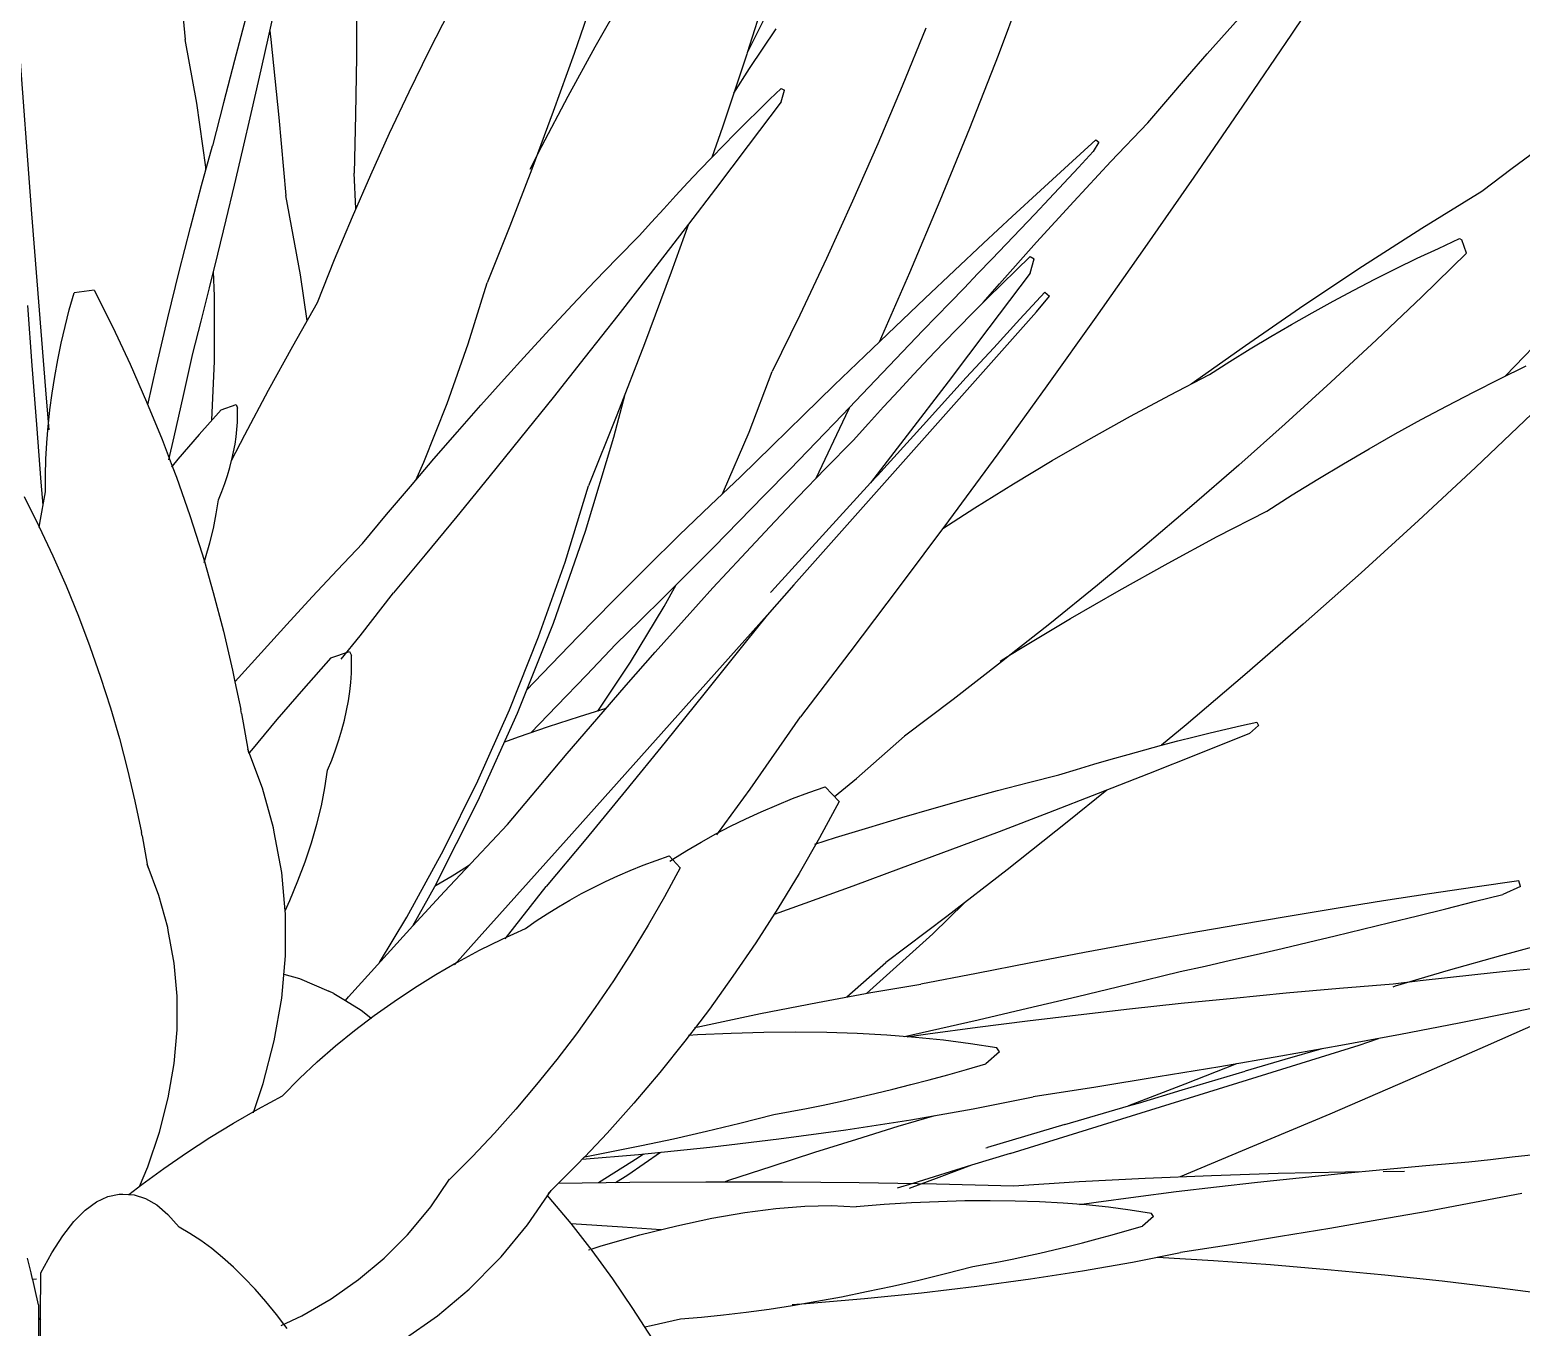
# Model space of a CAD drawing. Header units: metres. Extents: x 244.4 to 340.3, y -4.1 to 64.3.
# Drawn here: x 300.8309 to 301.2177, y 40.8763 to 41.213 of the extents above; entities that cross this region are included whole.
import ezdxf

# ---------------------------------------------------------------- set-up
doc = ezdxf.new("R2010")
doc.units = ezdxf.units.M
doc.layers.add('Edges', color=7, linetype='Continuous')

msp = doc.modelspace()

# ---------------------------------------------------------------- linework, layer by layer
at = {"layer": 'Edges'}
for p, q in [((301.17073, 41.23073), (301.15812, 41.21188)), ((300.86968, 41.22676), (300.87115, 41.21052)), ((301.02297, 41.22584), (301.01696, 41.2071)), ((301.02518, 41.22357), (301.01696, 41.2071)), ((301.08919, 41.22536), (301.08205, 41.20636)), ((300.89258, 41.21036), (300.89475, 41.2201)), ((300.91562, 41.22109), (300.91558, 41.20609)), ((300.97728, 41.22196), (300.97204, 41.20685)), ((300.97757, 41.2086), (300.98475, 41.22124)), ((300.88679, 41.21588), (300.88397, 41.20506)), ((300.93445, 41.20754), (300.93979, 41.21803)), ((301.14144, 41.21261), (301.14656, 41.21828)), ((300.89312, 41.21278), (300.89339, 41.21052)), ((301.0176, 41.203), (301.0245, 41.21329)), ((301.06332, 41.2135), (301.05718, 41.19844)), ((301.13632, 41.20683), (301.14144, 41.21261)), ((300.83143, 41.16529), (300.82804, 41.21061)), ((300.8742, 41.19404), (300.87115, 41.21052)), ((300.89042, 41.20075), (300.89258, 41.21036)), ((300.89339, 41.21052), (300.89549, 41.19029)), ((300.97055, 41.19581), (300.97757, 41.2086)), ((301.15812, 41.21188), (301.14549, 41.19323)), ((300.88397, 41.20506), (300.88114, 41.19408)), ((300.91558, 41.20609), (300.91539, 41.19101)), ((300.92926, 41.19694), (300.93445, 41.20754)), ((300.97204, 41.20685), (300.96665, 41.19183)), ((301.01685, 41.20675), (301.01052, 41.18777)), ((301.01696, 41.2071), (301.01685, 41.20675)), ((301.08205, 41.20636), (301.07464, 41.18745)), ((301.13119, 41.20096), (301.13632, 41.20683)), ((300.88826, 41.19128), (300.89042, 41.20075)), ((301.01346, 41.1966), (301.0176, 41.203)), ((301.12605, 41.19498), (301.13119, 41.20096)), ((300.92421, 41.18622), (300.92926, 41.19694)), ((301.02285, 41.19501), (301.0258, 41.19783)), ((301.02575, 41.19436), (301.02665, 41.19736)), ((301.0258, 41.19783), (301.02665, 41.19736)), ((301.05718, 41.19844), (301.05084, 41.18344)), ((300.8765, 41.17742), (300.8742, 41.19404)), ((300.88114, 41.19408), (300.8783, 41.18294)), ((300.96371, 41.18287), (300.97055, 41.19581)), ((301.02575, 41.19436), (301.01723, 41.18301)), ((301.01988, 41.19212), (301.02285, 41.19501)), ((301.12091, 41.18891), (301.12605, 41.19498)), ((301.14549, 41.19323), (301.13282, 41.17477)), ((300.8861, 41.18195), (300.88826, 41.19128)), ((300.89549, 41.19029), (300.89732, 41.17002)), ((300.91539, 41.19101), (300.91505, 41.17587)), ((300.96665, 41.19183), (300.96109, 41.17691)), ((301.01388, 41.18614), (301.01689, 41.18917)), ((301.01689, 41.18917), (301.01988, 41.19212)), ((301.11131, 41.17882), (301.12091, 41.18891)), ((300.91931, 41.1754), (300.92421, 41.18622)), ((301.01052, 41.18777), (301.00779, 41.17991)), ((301.01084, 41.18305), (301.01388, 41.18614)), ((301.07464, 41.18745), (301.06698, 41.16864)), ((300.87543, 41.17265), (300.8783, 41.18294)), ((300.88394, 41.17276), (300.8861, 41.18195)), ((300.96067, 41.17689), (300.96371, 41.18287)), ((301.00779, 41.17991), (301.01084, 41.18305)), ((301.01723, 41.18301), (301.00873, 41.17178)), ((301.05084, 41.18344), (301.04429, 41.16854)), ((301.10743, 41.18446), (301.10029, 41.17798)), ((301.10289, 41.17731), (301.10672, 41.18143)), ((301.1082, 41.18384), (301.10672, 41.18143)), ((301.10743, 41.18446), (301.1082, 41.18384)), ((301.21536, 41.1771), (301.22325, 41.18289)), ((300.87656, 41.1767), (300.8765, 41.17742)), ((301.0047, 41.17667), (301.00779, 41.17991)), ((301.10029, 41.17798), (301.09304, 41.17134)), ((301.09909, 41.17324), (301.10289, 41.17731)), ((301.10169, 41.16849), (301.11131, 41.17882)), ((301.20752, 41.1712), (301.21536, 41.1771)), ((300.91455, 41.16446), (300.91931, 41.1754)), ((300.91549, 41.16662), (300.91505, 41.17587)), ((300.96109, 41.17691), (300.95538, 41.16209)), ((300.99847, 41.17003), (301.00159, 41.17338)), ((301.00159, 41.17338), (301.0047, 41.17667)), ((301.09531, 41.16921), (301.09909, 41.17324)), ((301.13282, 41.17477), (301.12014, 41.15652)), ((300.87253, 41.16176), (300.87543, 41.17265)), ((300.88178, 41.16372), (300.88394, 41.17276)), ((300.90113, 41.14945), (300.89732, 41.17002)), ((300.99532, 41.16661), (300.99847, 41.17003)), ((301.00873, 41.17178), (301.00172, 41.1626)), ((301.09304, 41.17134), (301.0857, 41.16456)), ((301.192, 41.1616), (301.20752, 41.1712)), ((300.99216, 41.16313), (300.99532, 41.16661)), ((301.04429, 41.16854), (301.03753, 41.15371)), ((301.06698, 41.16864), (301.05905, 41.14993)), ((301.09156, 41.16523), (301.09531, 41.16921)), ((301.09205, 41.15791), (301.10169, 41.16849)), ((300.83522, 41.11741), (300.83143, 41.16529)), ((300.86961, 41.15029), (300.87253, 41.16176)), ((300.87962, 41.15481), (300.88178, 41.16372)), ((300.90994, 41.15343), (300.91455, 41.16446)), ((300.95538, 41.16209), (300.9495, 41.14738)), ((300.98898, 41.15958), (300.99216, 41.16313)), ((301.00172, 41.1626), (300.99725, 41.15016)), ((301.00172, 41.1626), (301.00025, 41.16069)), ((301.0857, 41.16456), (301.07825, 41.15763)), ((301.08783, 41.16129), (301.09156, 41.16523)), ((300.98326, 41.15377), (300.98898, 41.15958)), ((301.00025, 41.16069), (300.9918, 41.14972)), ((301.0824, 41.14709), (301.09205, 41.15791)), ((301.08413, 41.15739), (301.08783, 41.16129)), ((301.1766, 41.15172), (301.192, 41.1616)), ((301.19626, 41.15632), (301.20178, 41.15884)), ((301.20178, 41.15884), (301.20232, 41.15856)), ((301.20357, 41.15508), (301.20232, 41.15856)), ((300.87747, 41.14606), (300.87962, 41.15481)), ((301.07825, 41.15763), (301.07071, 41.15056)), ((301.08046, 41.15355), (301.08413, 41.15739)), ((301.08671, 41.15065), (301.09039, 41.15417)), ((301.09039, 41.15417), (301.09145, 41.15359)), ((301.12014, 41.15652), (301.10743, 41.13848)), ((301.19076, 41.15373), (301.19626, 41.15632)), ((301.20357, 41.15508), (301.19195, 41.14377)), ((300.86668, 41.13826), (300.86961, 41.15029)), ((300.8788, 41.14389), (300.8785, 41.15028)), ((300.90548, 41.14229), (300.90994, 41.15343)), ((300.97748, 41.14779), (300.98326, 41.15377)), ((300.99725, 41.15016), (300.99031, 41.13153)), ((301.03753, 41.15371), (301.03058, 41.13897)), ((301.07071, 41.15056), (301.06307, 41.14333)), ((301.07682, 41.14975), (301.08046, 41.15355)), ((301.08301, 41.14705), (301.08671, 41.15065)), ((301.09033, 41.14984), (301.09145, 41.15359)), ((301.16133, 41.14156), (301.1766, 41.15172)), ((301.17981, 41.1483), (301.18527, 41.15105)), ((301.18527, 41.15105), (301.19076, 41.15373)), ((300.90278, 41.1375), (300.90113, 41.14945)), ((300.94459, 41.13154), (300.9495, 41.14738)), ((300.97166, 41.14167), (300.97748, 41.14779)), ((300.9918, 41.14972), (300.98337, 41.13888)), ((301.05905, 41.14993), (301.05117, 41.13197)), ((301.07321, 41.146), (301.07682, 41.14975)), ((301.07817, 41.14226), (301.0824, 41.14709)), ((301.07927, 41.14336), (301.08301, 41.14705)), ((301.09033, 41.14984), (301.07969, 41.13567)), ((301.17436, 41.14547), (301.17981, 41.1483)), ((300.84112, 41.14039), (300.84234, 41.14474)), ((300.84757, 41.14545), (300.84234, 41.14474)), ((300.84757, 41.14545), (300.85237, 41.13588)), ((300.87532, 41.13746), (300.87747, 41.14606)), ((300.8788, 41.12704), (300.8788, 41.14389)), ((300.89908, 41.13095), (300.90548, 41.14229)), ((301.06307, 41.14333), (301.05533, 41.13597)), ((301.06607, 41.13864), (301.06962, 41.1423)), ((301.06962, 41.1423), (301.07321, 41.146)), ((301.07551, 41.13958), (301.07817, 41.14226)), ((301.07817, 41.14226), (301.07927, 41.14336)), ((301.09419, 41.14493), (301.0877, 41.1379)), ((301.09197, 41.13984), (301.09536, 41.14393)), ((301.09419, 41.14493), (301.09536, 41.14393)), ((301.16353, 41.13959), (301.16893, 41.14257)), ((301.16893, 41.14257), (301.17436, 41.14547)), ((301.19195, 41.14377), (301.18023, 41.1326)), ((300.83151, 41.12588), (300.83036, 41.1415)), ((300.84001, 41.13604), (300.84112, 41.14039)), ((300.96578, 41.13538), (300.97166, 41.14167)), ((300.98337, 41.13888), (300.97497, 41.12818)), ((301.03058, 41.13897), (301.02342, 41.12433)), ((301.02908, 41.06897), (301.09197, 41.13984)), ((301.06255, 41.13504), (301.06607, 41.13864)), ((301.07171, 41.13572), (301.07551, 41.13958)), ((301.10743, 41.13848), (301.0947, 41.12065)), ((301.14619, 41.13114), (301.16133, 41.14156)), ((301.15814, 41.13653), (301.16353, 41.13959)), ((300.83901, 41.1317), (300.84001, 41.13604)), ((300.85237, 41.13588), (300.85691, 41.12624)), ((300.86374, 41.1257), (300.86668, 41.13826)), ((300.87317, 41.12901), (300.87532, 41.13746)), ((300.95986, 41.12895), (300.96578, 41.13538)), ((301.05533, 41.13597), (301.0475, 41.12846)), ((301.05552, 41.12761), (301.06255, 41.13504)), ((301.06789, 41.13178), (301.07171, 41.13572)), ((301.07969, 41.13567), (301.06908, 41.12165)), ((301.0877, 41.1379), (301.08091, 41.13051)), ((301.15278, 41.1334), (301.15814, 41.13653)), ((301.22571, 41.13571), (301.21371, 41.12321)), ((300.83812, 41.12737), (300.83901, 41.1317)), ((300.89281, 41.1195), (300.89908, 41.13095)), ((300.93911, 41.11602), (300.94459, 41.13154)), ((300.99031, 41.13153), (300.98317, 41.11303)), ((301.06404, 41.12776), (301.06789, 41.13178)), ((301.13216, 41.12114), (301.14619, 41.13114)), ((301.14745, 41.1302), (301.15278, 41.1334)), ((301.18023, 41.1326), (301.1684, 41.12159)), ((300.83734, 41.12305), (300.83812, 41.12737)), ((300.87076, 41.11816), (300.87317, 41.12901)), ((300.8781, 41.11173), (300.8788, 41.12704)), ((300.95389, 41.12236), (300.95986, 41.12895)), ((300.97497, 41.12818), (300.9666, 41.11762)), ((301.0475, 41.12846), (301.03957, 41.12081)), ((301.04856, 41.12029), (301.05552, 41.12761)), ((301.06017, 41.12365), (301.06404, 41.12776)), ((301.08091, 41.13051), (301.07381, 41.12276)), ((301.13685, 41.12357), (301.14214, 41.12692)), ((301.14214, 41.12692), (301.14745, 41.1302)), ((300.83267, 41.11059), (300.83151, 41.12588)), ((300.83667, 41.11874), (300.83734, 41.12305)), ((300.85691, 41.12624), (300.86117, 41.11652)), ((300.86149, 41.11574), (300.86374, 41.1257)), ((301.0175, 41.10865), (301.02342, 41.12433)), ((301.05627, 41.11946), (301.06017, 41.12365)), ((301.12658, 41.11825), (301.13685, 41.12357)), ((301.21218, 41.12246), (301.21902, 41.1258)), ((300.88667, 41.10793), (300.89281, 41.1195)), ((300.94788, 41.11562), (300.95389, 41.12236)), ((301.03957, 41.12081), (301.03156, 41.11302)), ((301.04167, 41.11308), (301.04856, 41.12029)), ((301.05234, 41.11519), (301.05627, 41.11946)), ((301.06908, 41.12165), (301.0585, 41.1078)), ((301.0626, 41.11046), (301.07381, 41.12276)), ((301.0947, 41.12065), (301.08195, 41.10303)), ((301.1684, 41.12159), (301.15648, 41.11074)), ((301.20535, 41.11902), (301.21218, 41.12246)), ((300.83586, 41.10921), (300.83522, 41.11741)), ((300.8361, 41.11444), (300.83667, 41.11874)), ((300.86117, 41.11652), (300.86517, 41.10675)), ((300.86834, 41.10744), (300.87076, 41.11816)), ((300.88048, 41.11441), (300.88438, 41.11577)), ((300.88438, 41.11577), (300.88475, 41.11487)), ((300.93307, 41.10084), (300.93911, 41.11602)), ((300.94182, 41.10873), (300.94788, 41.11562)), ((300.9666, 41.11762), (300.95825, 41.10719)), ((300.98241, 41.10732), (300.98527, 41.11848)), ((301.0484, 41.11085), (301.05234, 41.11519)), ((301.11636, 41.11275), (301.12658, 41.11825)), ((301.19178, 41.11187), (301.19855, 41.11549)), ((301.19855, 41.11549), (301.20535, 41.11902)), ((300.83573, 41.1109), (300.8361, 41.11444)), ((300.88048, 41.11441), (300.87478, 41.10797)), ((300.88479, 41.11306), (300.88475, 41.11487)), ((300.88475, 41.11121), (300.88479, 41.11306)), ((300.98317, 41.11303), (300.97584, 41.09466)), ((301.03156, 41.11302), (301.02345, 41.10509)), ((301.04244, 41.11281), (301.03478, 41.09658)), ((301.03485, 41.10599), (301.04167, 41.11308)), ((301.04339, 41.11488), (301.04244, 41.11281)), ((301.1062, 41.10708), (301.11636, 41.11275)), ((301.18503, 41.10815), (301.19178, 41.11187)), ((301.22051, 41.11336), (301.20588, 41.09943)), ((300.83383, 41.09567), (300.83267, 41.11059)), ((300.83531, 41.10588), (300.83565, 41.11015)), ((300.83565, 41.11015), (300.83573, 41.1109)), ((300.87478, 41.10797), (300.86927, 41.10158)), ((300.88323, 41.10126), (300.88667, 41.10793)), ((300.88441, 41.10741), (300.88462, 41.10933)), ((300.88462, 41.10933), (300.88475, 41.11121)), ((300.93572, 41.1017), (300.94182, 41.10873)), ((301.01085, 41.09324), (301.0175, 41.10865)), ((301.04442, 41.10642), (301.0484, 41.11085)), ((301.0585, 41.1078), (301.04896, 41.09543)), ((301.0626, 41.11046), (301.05074, 41.09737)), ((301.15648, 41.11074), (301.14446, 41.10004)), ((301.17831, 41.10433), (301.18503, 41.10815)), ((300.83507, 41.10161), (300.83531, 41.10588)), ((300.86517, 41.10675), (300.8678, 41.09982)), ((300.86698, 41.10145), (300.86834, 41.10744)), ((300.88375, 41.1035), (300.88412, 41.10547)), ((300.88412, 41.10547), (300.88441, 41.10741)), ((300.95825, 41.10719), (300.94994, 41.0969)), ((300.97505, 41.08296), (300.98241, 41.10732)), ((301.02345, 41.10509), (301.01525, 41.09702)), ((301.02809, 41.09901), (301.03485, 41.10599)), ((301.03728, 41.09916), (301.04442, 41.10642)), ((301.09608, 41.10122), (301.1062, 41.10708)), ((301.17162, 41.10042), (301.17831, 41.10433)), ((300.83495, 41.09737), (300.83507, 41.10161)), ((300.8678, 41.09982), (300.86766, 41.09965)), ((300.86927, 41.10158), (300.8678, 41.09982)), ((300.8678, 41.09982), (300.8689, 41.09691)), ((300.88275, 41.09946), (300.88323, 41.10126)), ((300.88323, 41.10126), (300.88329, 41.10149)), ((300.88329, 41.10149), (300.88375, 41.1035)), ((300.92959, 41.09453), (300.93572, 41.1017)), ((300.931, 41.09618), (300.93307, 41.10084)), ((301.08195, 41.10303), (301.06919, 41.08563)), ((301.08602, 41.09519), (301.09608, 41.10122)), ((301.14446, 41.10004), (301.13234, 41.08951)), ((301.16495, 41.09642), (301.17162, 41.10042)), ((300.83493, 41.09313), (300.83495, 41.09737)), ((300.8689, 41.09691), (300.87236, 41.08701)), ((300.88143, 41.09531), (300.88213, 41.0974)), ((300.88213, 41.0974), (300.88275, 41.09946)), ((300.94994, 41.0969), (300.94167, 41.08676)), ((301.00747, 41.08971), (301.01525, 41.09702)), ((301.02141, 41.09215), (301.02809, 41.09901)), ((301.03007, 41.09171), (301.03728, 41.09916)), ((301.04896, 41.09543), (301.05074, 41.09737)), ((301.15832, 41.09233), (301.16495, 41.09642)), ((301.20588, 41.09943), (301.19112, 41.08568)), ((300.83344, 41.08499), (300.83493, 41.09313)), ((300.8343, 41.0897), (300.83383, 41.09567)), ((300.87978, 41.09104), (300.88065, 41.09318)), ((300.88065, 41.09318), (300.88143, 41.09531)), ((300.92341, 41.08721), (300.92959, 41.09453)), ((300.96971, 41.07489), (300.97584, 41.09466)), ((301.01053, 41.09259), (301.01085, 41.09324)), ((301.0148, 41.08541), (301.02141, 41.09215)), ((301.03735, 41.08275), (301.04896, 41.09543)), ((301.07603, 41.08898), (301.08602, 41.09519)), ((301.15172, 41.08815), (301.15832, 41.09233)), ((300.82937, 41.09189), (300.83321, 41.08422)), ((300.87925, 41.08738), (300.87978, 41.09104)), ((300.99934, 41.0819), (301.00747, 41.08971)), ((301.0228, 41.08406), (301.03007, 41.09171)), ((301.06772, 41.08365), (301.07603, 41.08898)), ((301.13234, 41.08951), (301.12012, 41.07913)), ((301.13891, 41.08151), (301.15172, 41.08815)), ((300.83327, 41.0839), (300.83344, 41.08499)), ((300.87236, 41.08701), (300.87555, 41.07705)), ((300.87852, 41.08365), (300.87925, 41.08738)), ((300.9172, 41.07976), (300.92341, 41.08721)), ((300.94167, 41.08676), (300.93343, 41.07675)), ((301.00827, 41.07879), (301.0148, 41.08541)), ((301.06919, 41.08563), (301.05641, 41.06844)), ((301.19112, 41.08568), (301.17623, 41.07213)), ((300.83321, 41.08422), (300.8333, 41.08404)), ((300.8333, 41.08404), (300.83685, 41.07649)), ((300.87759, 41.07985), (300.87852, 41.08365)), ((300.9667, 41.05907), (300.97505, 41.08296)), ((300.99091, 41.0736), (300.99934, 41.0819)), ((301.01547, 41.07621), (301.0228, 41.08406)), ((301.03735, 41.08275), (301.02326, 41.06728)), ((301.12615, 41.07465), (301.13891, 41.08151)), ((300.83685, 41.07649), (300.84027, 41.06872)), ((300.87555, 41.07705), (300.87615, 41.07501)), ((300.87647, 41.07598), (300.87759, 41.07985)), ((300.91068, 41.07287), (300.9172, 41.07976)), ((300.93343, 41.07675), (300.92522, 41.06689)), ((301.00181, 41.07229), (301.00827, 41.07879)), ((301.12012, 41.07913), (301.10782, 41.06892)), ((300.87609, 41.07483), (300.87615, 41.07501)), ((300.87615, 41.07501), (300.87647, 41.07598)), ((300.87615, 41.07501), (300.87847, 41.06703)), ((300.90412, 41.06585), (300.91068, 41.07287)), ((300.96287, 41.05551), (300.96971, 41.07489)), ((300.98217, 41.06483), (300.99091, 41.0736)), ((301.00807, 41.06817), (301.01547, 41.07621)), ((301.11345, 41.06756), (301.12615, 41.07465)), ((300.99543, 41.06592), (301.00181, 41.07229)), ((300.99544, 41.06337), (300.9985, 41.06899)), ((301.02908, 41.06897), (301.02212, 41.06115)), ((301.10782, 41.06892), (301.09543, 41.05887)), ((301.17623, 41.07213), (301.16122, 41.05878)), ((300.84027, 41.06872), (300.84347, 41.06088)), ((300.87847, 41.06703), (300.88112, 41.05695)), ((300.89751, 41.05868), (300.90412, 41.06585)), ((300.91654, 41.05574), (300.92522, 41.06689)), ((300.98914, 41.05967), (300.99543, 41.06592)), ((301.00062, 41.05995), (301.00807, 41.06817)), ((301.02297, 41.06696), (301.02326, 41.06728)), ((301.05641, 41.06844), (301.04363, 41.05148)), ((301.10083, 41.06025), (301.11345, 41.06756)), ((300.96997, 41.0027), (301.02212, 41.06115)), ((300.97314, 41.05561), (300.98217, 41.06483)), ((300.98672, 41.04896), (300.99544, 41.06337)), ((301.02212, 41.06115), (301.01648, 41.05403)), ((300.84347, 41.06088), (300.84646, 41.053)), ((300.89086, 41.05138), (300.89751, 41.05868)), ((300.95739, 41.03569), (300.9667, 41.05907)), ((300.98293, 41.05356), (300.98914, 41.05967)), ((300.99311, 41.05154), (301.00062, 41.05995)), ((301.09543, 41.05887), (301.08544, 41.05096)), ((301.08827, 41.05272), (301.10083, 41.06025)), ((301.16122, 41.05878), (301.14609, 41.04562)), ((300.88112, 41.05695), (300.88349, 41.04682)), ((300.91168, 41.0497), (300.91654, 41.05574)), ((300.95533, 41.03656), (300.96287, 41.05551)), ((300.96386, 41.04596), (300.97314, 41.05561)), ((300.97524, 41.04553), (300.98293, 41.05356)), ((301.01648, 41.05403), (301.00607, 41.04102)), ((300.84646, 41.053), (300.84923, 41.04507)), ((300.88416, 41.04393), (300.89086, 41.05138)), ((300.90897, 41.05003), (300.90185, 41.04199)), ((300.90897, 41.05003), (300.91384, 41.05172)), ((300.91384, 41.05172), (300.9143, 41.05061)), ((300.91435, 41.04834), (300.9143, 41.05061)), ((300.98555, 41.04294), (300.99311, 41.05154)), ((301.04363, 41.05148), (301.03083, 41.03475)), ((301.08257, 41.04918), (301.08544, 41.05096)), ((301.08544, 41.05096), (301.08295, 41.04899)), ((301.08544, 41.05096), (301.08827, 41.05272)), ((300.88349, 41.04682), (300.88408, 41.04384)), ((300.91414, 41.04368), (300.9143, 41.04603)), ((300.9143, 41.04603), (300.91435, 41.04834)), ((300.95976, 41.04163), (300.96386, 41.04596)), ((300.97819, 41.03622), (300.98672, 41.04896)), ((301.08295, 41.04899), (301.07038, 41.03927)), ((301.14609, 41.04562), (301.13084, 41.03267)), ((300.84923, 41.04507), (300.85178, 41.03709)), ((300.88408, 41.04384), (300.88416, 41.04393)), ((300.88408, 41.04384), (300.88559, 41.03663)), ((300.90185, 41.04199), (300.89497, 41.03401)), ((300.91388, 41.04129), (300.91414, 41.04368)), ((300.96762, 41.03761), (300.97524, 41.04553)), ((300.97794, 41.03416), (300.98555, 41.04294)), ((300.91305, 41.03641), (300.91352, 41.03887)), ((300.91352, 41.03887), (300.91388, 41.04129)), ((301.00607, 41.04102), (300.99569, 41.02817)), ((301.07038, 41.03927), (301.05773, 41.02973)), ((300.85178, 41.03709), (300.85412, 41.02907)), ((300.88579, 41.03557), (300.88559, 41.03663)), ((300.88579, 41.03557), (300.88744, 41.02636)), ((300.89497, 41.03401), (300.88834, 41.02609)), ((300.91248, 41.0339), (300.91305, 41.03641)), ((300.94711, 41.01809), (300.95533, 41.03656)), ((300.94713, 41.01288), (300.95739, 41.03569)), ((300.9608, 41.03055), (300.96762, 41.03761)), ((300.9734, 41.03473), (300.96538, 41.03211)), ((300.97028, 41.02521), (300.97794, 41.03416)), ((300.98029, 41.03687), (300.9734, 41.03473)), ((301.01776, 41.01596), (301.03083, 41.03475)), ((300.91104, 41.02879), (300.91181, 41.03137)), ((300.91181, 41.03137), (300.91248, 41.0339)), ((300.96538, 41.03211), (300.95755, 41.02944)), ((301.13084, 41.03267), (301.12445, 41.02736)), ((301.13288, 41.02954), (301.13702, 41.03056)), ((301.14729, 41.03041), (301.13412, 41.02512)), ((301.13702, 41.03056), (301.14111, 41.03154)), ((301.14111, 41.03154), (301.14515, 41.03247)), ((301.14515, 41.03247), (301.14913, 41.03336)), ((301.14729, 41.03041), (301.14961, 41.03252)), ((301.14913, 41.03336), (301.14961, 41.03252)), ((300.85412, 41.02907), (300.85624, 41.02099)), ((300.88744, 41.02636), (300.88762, 41.02533)), ((300.89123, 41.01625), (300.88744, 41.02636)), ((300.91016, 41.02618), (300.91104, 41.02879)), ((300.95755, 41.02944), (300.95401, 41.02818)), ((300.99569, 41.02817), (300.98536, 41.0155)), ((301.04533, 41.01872), (301.05773, 41.02973)), ((301.12012, 41.02619), (301.12445, 41.02736)), ((301.12445, 41.02736), (301.12868, 41.02847)), ((301.12868, 41.02847), (301.13288, 41.02954)), ((300.88834, 41.02609), (300.88779, 41.02542)), ((300.9081, 41.02085), (300.90918, 41.02353)), ((300.90918, 41.02353), (300.91016, 41.02618)), ((300.96257, 41.01607), (300.97028, 41.02521)), ((301.10238, 41.0211), (301.10689, 41.02244)), ((301.10689, 41.02244), (301.11135, 41.02373)), ((301.11135, 41.02373), (301.11576, 41.02498)), ((301.11576, 41.02498), (301.12012, 41.02619)), ((301.13412, 41.02512), (301.12104, 41.01992)), ((300.85624, 41.02099), (300.85814, 41.01288)), ((300.90743, 41.01628), (300.9081, 41.02085)), ((301.0396, 41.01403), (301.04533, 41.01872)), ((301.08991, 41.0177), (301.09782, 41.01971)), ((301.09782, 41.01971), (301.10238, 41.0211)), ((301.12104, 41.01992), (301.10803, 41.01482)), ((300.8941, 41.00589), (300.89123, 41.01625)), ((300.90652, 41.01163), (300.90743, 41.01628)), ((300.93822, 41.00012), (300.94711, 41.01809)), ((300.95481, 41.00676), (300.96257, 41.01607)), ((300.98536, 41.0155), (300.97507, 41.00302)), ((301.00956, 41.00471), (301.01776, 41.01596)), ((301.02876, 41.01352), (301.03295, 41.0151)), ((301.03295, 41.0151), (301.03722, 41.0166)), ((301.0408, 41.01273), (301.03722, 41.0166)), ((301.07372, 41.01336), (301.08188, 41.01559)), ((301.08188, 41.01559), (301.08991, 41.0177)), ((301.10803, 41.01482), (301.09512, 41.00982)), ((301.11028, 41.0157), (301.10001, 41.00737)), ((300.85814, 41.01288), (300.85983, 41.00472)), ((300.90536, 41.00688), (300.90652, 41.01163)), ((300.93605, 40.99088), (300.94713, 41.01288)), ((301.02057, 41.01009), (301.02463, 41.01185)), ((301.02463, 41.01185), (301.02876, 41.01352)), ((301.0408, 41.01273), (301.03572, 41.0033)), ((301.05704, 41.00859), (301.06544, 41.01103)), ((301.06544, 41.01103), (301.07372, 41.01336)), ((300.90396, 41.00205), (300.90536, 41.00688)), ((301.01267, 41.00633), (301.01658, 41.00826)), ((301.01658, 41.00826), (301.02057, 41.01009)), ((301.04853, 41.00605), (301.05704, 41.00859)), ((301.09512, 41.00982), (301.0823, 41.00492)), ((301.10001, 41.00737), (301.08443, 40.99504)), ((300.85998, 41.00387), (300.85983, 41.00472)), ((300.85998, 41.00387), (300.8613, 40.99649)), ((300.8943, 41.00483), (300.8941, 41.00589)), ((300.89621, 40.99429), (300.8943, 41.00483)), ((300.94668, 40.99817), (300.95481, 41.00676)), ((300.97507, 41.00302), (300.96483, 40.99071)), ((301.00505, 41.00224), (301.00882, 41.00433)), ((301.00882, 41.00433), (301.01267, 41.00633)), ((301.00912, 41.00411), (301.00956, 41.00471)), ((301.03572, 41.0033), (301.03042, 40.99405)), ((301.03448, 41.0017), (301.03989, 41.0034)), ((301.03989, 41.0034), (301.04853, 41.00605)), ((301.0823, 41.00492), (301.06957, 41.00012)), ((300.90232, 40.99713), (300.90396, 41.00205)), ((300.92868, 40.9827), (300.93822, 41.00012)), ((300.96997, 41.0027), (300.94744, 40.97755)), ((300.99772, 40.99782), (301.00135, 41.00007)), ((301.00135, 41.00007), (301.00505, 41.00224)), ((301.06957, 41.00012), (301.05694, 40.99542)), ((300.86434, 40.98839), (300.8613, 40.99649)), ((300.8613, 40.99649), (300.86145, 40.99567)), ((300.90044, 40.99213), (300.90232, 40.99713)), ((300.93848, 40.9894), (300.94668, 40.99817)), ((300.94044, 40.99348), (300.9444, 40.99599)), ((300.9444, 40.99599), (300.94504, 40.99642)), ((300.98665, 40.99488), (300.98996, 40.99622)), ((300.98996, 40.99622), (300.99332, 40.99749)), ((300.99332, 40.99749), (300.99674, 40.99869)), ((300.99961, 40.99558), (300.99553, 40.98803)), ((300.99961, 40.99558), (300.99674, 40.99869)), ((300.99688, 40.99726), (300.99761, 40.99774)), ((300.99761, 40.99774), (300.99772, 40.99782)), ((301.05694, 40.99542), (301.0444, 40.99082)), ((300.8971, 40.9844), (300.89621, 40.99429)), ((300.89831, 40.98704), (300.90044, 40.99213)), ((300.93627, 40.99101), (300.94044, 40.99348)), ((300.97707, 40.99046), (300.98021, 40.992)), ((300.98021, 40.992), (300.9834, 40.99348)), ((300.9834, 40.99348), (300.98665, 40.99488)), ((301.03042, 40.99405), (301.02491, 40.98499)), ((301.08443, 40.99504), (301.06874, 40.98291)), ((301.21709, 40.99213), (301.20569, 40.99052)), ((301.21759, 40.99069), (301.21709, 40.99213)), ((300.86664, 40.9801), (300.86434, 40.98839)), ((300.93023, 40.98046), (300.93594, 40.99067)), ((300.93023, 40.98046), (300.93848, 40.9894)), ((300.93594, 40.99067), (300.93605, 40.99088)), ((300.93605, 40.99088), (300.93627, 40.99101)), ((300.95422, 40.97709), (300.96483, 40.99071)), ((300.97097, 40.98719), (300.97399, 40.98886)), ((300.97399, 40.98886), (300.97707, 40.99046)), ((300.99553, 40.98803), (300.99129, 40.98063)), ((301.0444, 40.99082), (301.03196, 40.98632)), ((301.194, 40.98879), (301.18203, 40.98695)), ((301.20569, 40.99052), (301.194, 40.98879)), ((301.20554, 40.98677), (301.213, 40.98866)), ((301.21759, 40.99069), (301.213, 40.98866)), ((300.8971, 40.9844), (300.89831, 40.98704)), ((300.89717, 40.98358), (300.8971, 40.9844)), ((300.9651, 40.98364), (300.96801, 40.98545)), ((300.96801, 40.98545), (300.97097, 40.98719)), ((301.02491, 40.98499), (301.0192, 40.97611)), ((301.03196, 40.98632), (301.02393, 40.98346)), ((301.06512, 40.97841), (301.07335, 40.98648)), ((301.16979, 40.985), (301.15726, 40.98293)), ((301.18203, 40.98695), (301.16979, 40.985)), ((301.19088, 40.9831), (301.19817, 40.98491)), ((301.19817, 40.98491), (301.20554, 40.98677)), ((300.8668, 40.97925), (300.86664, 40.9801)), ((300.89717, 40.97272), (300.89717, 40.98358)), ((300.9216, 40.97097), (300.92868, 40.9827)), ((300.92192, 40.97133), (300.93023, 40.98046)), ((300.95344, 40.97707), (300.95947, 40.97984)), ((300.95947, 40.97984), (300.96226, 40.98177)), ((300.96226, 40.98177), (300.9651, 40.98364)), ((300.99129, 40.98063), (300.98688, 40.97337)), ((301.06874, 40.98291), (301.05295, 40.97099)), ((301.14446, 40.98075), (301.13139, 40.97846)), ((301.15726, 40.98293), (301.14446, 40.98075)), ((301.17656, 40.97959), (301.18367, 40.98132)), ((301.18367, 40.98132), (301.19088, 40.9831)), ((300.86833, 40.9708), (300.8668, 40.97925)), ((300.94107, 40.97039), (300.94744, 40.97755)), ((300.94755, 40.97415), (300.95344, 40.97707)), ((301.0192, 40.97611), (301.01328, 40.96741)), ((301.04795, 40.96296), (301.06512, 40.97841)), ((301.11805, 40.97605), (301.10444, 40.97353)), ((301.13139, 40.97846), (301.11805, 40.97605)), ((301.15574, 40.97463), (301.16259, 40.97625)), ((301.16259, 40.97625), (301.16953, 40.9779)), ((301.16953, 40.9779), (301.17656, 40.97959)), ((301.21243, 40.9728), (301.22586, 40.97645)), ((300.89621, 40.96175), (300.89717, 40.97272)), ((300.94179, 40.97107), (300.94755, 40.97415)), ((300.98688, 40.97337), (300.9823, 40.96625)), ((301.10444, 40.97353), (301.09056, 40.9709)), ((301.14232, 40.97154), (301.14898, 40.97307)), ((301.14898, 40.97307), (301.15574, 40.97463)), ((301.19885, 40.96895), (301.21243, 40.9728)), ((300.8691, 40.96222), (300.86833, 40.9708)), ((300.91357, 40.96204), (300.92192, 40.97133)), ((300.93618, 40.96783), (300.94156, 40.97094)), ((300.94156, 40.97094), (300.94179, 40.97107)), ((301.04284, 40.96203), (301.05295, 40.97099)), ((301.09056, 40.9709), (301.07642, 40.96816)), ((301.11586, 40.96534), (301.12928, 40.96861)), ((301.12928, 40.96861), (301.13575, 40.97005)), ((301.13575, 40.97005), (301.14232, 40.97154)), ((301.18512, 40.96489), (301.19885, 40.96895)), ((301.20572, 40.96787), (301.2129, 40.96861)), ((301.2129, 40.96861), (301.22013, 40.96932)), ((300.89675, 40.96792), (300.90084, 40.96682)), ((300.90084, 40.96682), (300.90844, 40.96357)), ((300.92536, 40.96089), (300.9307, 40.96444)), ((300.9307, 40.96444), (300.93618, 40.96783)), ((300.9823, 40.96625), (300.97756, 40.95928)), ((301.01328, 40.96741), (301.00715, 40.95889)), ((301.04908, 40.96317), (301.06203, 40.96531)), ((301.07642, 40.96816), (301.06203, 40.96531)), ((301.10264, 40.96216), (301.11586, 40.96534)), ((301.15678, 40.96306), (301.1706, 40.9643)), ((301.1706, 40.9643), (301.18454, 40.96547)), ((301.18449, 40.9647), (301.18512, 40.96489)), ((301.18454, 40.96547), (301.19154, 40.9663)), ((301.19154, 40.9663), (301.1986, 40.9671)), ((301.1986, 40.9671), (301.20572, 40.96787)), ((300.8691, 40.95353), (300.8691, 40.96222)), ((300.8943, 40.95068), (300.89621, 40.96175)), ((300.90977, 40.96297), (300.90844, 40.96357)), ((300.90977, 40.96297), (300.91277, 40.96114)), ((300.91264, 40.961), (300.91277, 40.96114)), ((300.91277, 40.96114), (300.91357, 40.96204)), ((300.91277, 40.96114), (300.91687, 40.95863)), ((300.92017, 40.95719), (300.92536, 40.96089)), ((301.02038, 40.9577), (301.03519, 40.96063)), ((301.03519, 40.96063), (301.04908, 40.96317)), ((301.08964, 40.95908), (301.10264, 40.96216)), ((301.12954, 40.96038), (301.1431, 40.96176)), ((301.1431, 40.96176), (301.15678, 40.96306)), ((301.23159, 40.96133), (301.21672, 40.95827)), ((300.91512, 40.95333), (300.92017, 40.95719)), ((300.91687, 40.95863), (300.91937, 40.95658)), ((300.91937, 40.95658), (300.91947, 40.9565)), ((300.97756, 40.95928), (300.97265, 40.95246)), ((301.00715, 40.95889), (301.00353, 40.95414)), ((301.00468, 40.95439), (301.02038, 40.9577)), ((301.07685, 40.9561), (301.08964, 40.95908)), ((301.0897, 40.95584), (301.10284, 40.95742)), ((301.10284, 40.95742), (301.11612, 40.95893)), ((301.11612, 40.95893), (301.12954, 40.96038)), ((301.21672, 40.95827), (301.20167, 40.95527)), ((301.22873, 40.95819), (301.20843, 40.94916)), ((300.86833, 40.94474), (300.8691, 40.95353)), ((300.91021, 40.94932), (300.91512, 40.95333)), ((301.00353, 40.95414), (301.00195, 40.95206)), ((301.00333, 40.95409), (301.00468, 40.95439)), ((301.02127, 40.95283), (301.01277, 40.95259)), ((301.02955, 40.9529), (301.02127, 40.95283)), ((301.03764, 40.9528), (301.02955, 40.9529)), ((301.04551, 40.95255), (301.03764, 40.9528)), ((301.05781, 40.95176), (301.06429, 40.95322)), ((301.06386, 40.95247), (301.07671, 40.95419)), ((301.06429, 40.95322), (301.07685, 40.9561)), ((301.07671, 40.95419), (301.0897, 40.95584)), ((301.20167, 40.95527), (301.18642, 40.95233)), ((300.89144, 40.93953), (300.8943, 40.95068)), ((300.90546, 40.94516), (300.91021, 40.94932)), ((300.97265, 40.95246), (300.96758, 40.94579)), ((301.00082, 40.95057), (300.99428, 40.94243)), ((301.00195, 40.95206), (301.00082, 40.95057)), ((301.00408, 40.95219), (301.00177, 40.95205)), ((301.01277, 40.95259), (301.00408, 40.95219)), ((301.05318, 40.95212), (301.04551, 40.95255)), ((301.06064, 40.95154), (301.05318, 40.95212)), ((301.05845, 40.95171), (301.06386, 40.95247)), ((301.06788, 40.95079), (301.06064, 40.95154)), ((301.07491, 40.94987), (301.06788, 40.95079)), ((301.08173, 40.94879), (301.07491, 40.94987)), ((301.08519, 40.92144), (301.17569, 40.94948)), ((301.17098, 40.94946), (301.15537, 40.94666)), ((301.18642, 40.95233), (301.17098, 40.94946)), ((301.17569, 40.94948), (301.1807, 40.95122)), ((301.18069, 40.95127), (301.1807, 40.95122)), ((301.20843, 40.94916), (301.18821, 40.94031)), ((300.90085, 40.94084), (300.90546, 40.94516)), ((300.96758, 40.94579), (300.96235, 40.93928)), ((301.08241, 40.94779), (301.07885, 40.94469)), ((301.08241, 40.94779), (301.08173, 40.94879)), ((301.15537, 40.94666), (301.13957, 40.94393)), ((301.15641, 40.94577), (301.1461, 40.94274)), ((301.16599, 40.94857), (301.15641, 40.94577)), ((300.8668, 40.93587), (300.86833, 40.94474)), ((300.99428, 40.94243), (300.98755, 40.93448)), ((301.06417, 40.94054), (301.069, 40.94186)), ((301.069, 40.94186), (301.07389, 40.94324)), ((301.07389, 40.94324), (301.07885, 40.94469)), ((301.12359, 40.94126), (301.10744, 40.93866)), ((301.13957, 40.94393), (301.12359, 40.94126)), ((301.12981, 40.93791), (301.1461, 40.94274)), ((301.14386, 40.94467), (301.13046, 40.93941)), ((300.88899, 40.93233), (300.89144, 40.93953)), ((300.89639, 40.93638), (300.90085, 40.94084)), ((300.96235, 40.93928), (300.95695, 40.93291)), ((301.05011, 40.93697), (301.05473, 40.93809)), ((301.05473, 40.93809), (301.05942, 40.93929)), ((301.05942, 40.93929), (301.06417, 40.94054)), ((301.10744, 40.93866), (301.09111, 40.93612)), ((301.13046, 40.93941), (301.1159, 40.93377)), ((301.11843, 40.93451), (301.12981, 40.93791)), ((301.18821, 40.94031), (301.16808, 40.93165)), ((300.86451, 40.92694), (300.8668, 40.93587)), ((300.88999, 40.93291), (300.89639, 40.93638)), ((300.98755, 40.93448), (300.98061, 40.92672)), ((301.03235, 40.9331), (301.03668, 40.93397)), ((301.03668, 40.93397), (301.04108, 40.9349)), ((301.04108, 40.9349), (301.04556, 40.9359)), ((301.04556, 40.9359), (301.05011, 40.93697)), ((301.07557, 40.93304), (301.09111, 40.93612)), ((301.0994, 40.92894), (301.1159, 40.93377)), ((301.1159, 40.93377), (301.11843, 40.93451)), ((300.88372, 40.92928), (300.88999, 40.93291)), ((300.88888, 40.93199), (300.88899, 40.93233)), ((300.95695, 40.93291), (300.95139, 40.9267)), ((301.01506, 40.9293), (301.0239, 40.93155)), ((301.0239, 40.93155), (301.02809, 40.93229)), ((301.02809, 40.93229), (301.03235, 40.9331)), ((301.04257, 40.92757), (301.05938, 40.93018)), ((301.05617, 40.92846), (301.06561, 40.93128)), ((301.05938, 40.93018), (301.07557, 40.93304)), ((301.16808, 40.93165), (301.14805, 40.92318)), ((300.86146, 40.91796), (300.86451, 40.92694)), ((300.87758, 40.92552), (300.88372, 40.92928)), ((300.95139, 40.9267), (300.94568, 40.92064)), ((300.98061, 40.92672), (300.97481, 40.92058)), ((300.99786, 40.92524), (301.00638, 40.92719)), ((301.00638, 40.92719), (301.01506, 40.9293)), ((301.02518, 40.92519), (301.04257, 40.92757)), ((301.04539, 40.92516), (301.05617, 40.92846)), ((301.0994, 40.92894), (301.07933, 40.923)), ((300.87156, 40.92161), (300.87758, 40.92552)), ((300.97481, 40.92058), (300.98135, 40.9218)), ((300.98135, 40.9218), (300.98952, 40.92344)), ((300.98603, 40.91591), (300.99452, 40.92177)), ((300.98881, 40.92118), (301.00725, 40.92306)), ((300.98952, 40.92344), (300.99786, 40.92524)), ((301.00725, 40.92306), (301.02518, 40.92519)), ((301.03447, 40.92172), (301.04539, 40.92516)), ((301.07891, 40.92288), (301.07933, 40.923)), ((301.14805, 40.92318), (301.12927, 40.91538)), ((300.85931, 40.91288), (300.86146, 40.91796)), ((300.86568, 40.91755), (300.87156, 40.92161)), ((300.94507, 40.92002), (300.9392, 40.91412)), ((300.94507, 40.92002), (300.94568, 40.92064)), ((300.97272, 40.91839), (300.96538, 40.91102)), ((300.97272, 40.91839), (300.97347, 40.91916)), ((300.97417, 40.91993), (300.97347, 40.91916)), ((300.97417, 40.91993), (300.98881, 40.92118)), ((300.97478, 40.92057), (300.97417, 40.91993)), ((300.97478, 40.92057), (300.97481, 40.92058)), ((300.97843, 40.91384), (300.98871, 40.92038)), ((300.98871, 40.92038), (300.99005, 40.92131)), ((301.01221, 40.91446), (301.02341, 40.91816)), ((301.02341, 40.91816), (301.03447, 40.92172)), ((301.07518, 40.91835), (301.0599, 40.91365)), ((301.07518, 40.91835), (301.06667, 40.91519)), ((301.08519, 40.92144), (301.07518, 40.91835)), ((301.18193, 40.91729), (301.193, 40.91828)), ((301.193, 40.91828), (301.20416, 40.91922)), ((301.20416, 40.91922), (301.20977, 40.91988)), ((301.20977, 40.91988), (301.21543, 40.92052)), ((301.21543, 40.92052), (301.22113, 40.92113)), ((300.85993, 40.91336), (300.86568, 40.91755)), ((300.93489, 40.90757), (300.93978, 40.91471)), ((300.98282, 40.9139), (300.98603, 40.91591)), ((300.98656, 40.91396), (301.00628, 40.91409)), ((301.00628, 40.91409), (301.0261, 40.91407)), ((301.01109, 40.91408), (301.01221, 40.91446)), ((301.0261, 40.91407), (301.04602, 40.91388)), ((301.06667, 40.91519), (301.05895, 40.91236)), ((301.08614, 40.91304), (301.10309, 40.91411)), ((301.10309, 40.91411), (301.12017, 40.915)), ((301.12017, 40.915), (301.13739, 40.91572)), ((301.13739, 40.91572), (301.15473, 40.91627)), ((301.14936, 40.91398), (301.16011, 40.91513)), ((301.15473, 40.91627), (301.1722, 40.91665)), ((301.16011, 40.91513), (301.17097, 40.91624)), ((301.17097, 40.91624), (301.18193, 40.91729)), ((301.1722, 40.91665), (301.17568, 40.91669)), ((301.1819, 40.91676), (301.18747, 40.91683)), ((300.84816, 40.90885), (300.8511, 40.91024)), ((300.8511, 40.91024), (300.85404, 40.91086)), ((300.85404, 40.91086), (300.85503, 40.91085)), ((300.85503, 40.91085), (300.85797, 40.91069)), ((300.85652, 40.91072), (300.85658, 40.91077)), ((300.85658, 40.91077), (300.85993, 40.91336)), ((300.85797, 40.91069), (300.8609, 40.90975)), ((300.96001, 40.90285), (300.96611, 40.91176)), ((300.96562, 40.91001), (300.96509, 40.9106)), ((300.96803, 40.91368), (300.98656, 40.91396)), ((301.04602, 40.91388), (301.06603, 40.91354)), ((301.0599, 40.91365), (301.05587, 40.91241)), ((301.06603, 40.91354), (301.08614, 40.91304)), ((301.1075, 40.9088), (301.11779, 40.91017)), ((301.11779, 40.91017), (301.1282, 40.9115)), ((301.1282, 40.9115), (301.13872, 40.91276)), ((301.13872, 40.91276), (301.14936, 40.91398)), ((301.21788, 40.91104), (301.20567, 40.90869)), ((300.84231, 40.90376), (300.84523, 40.90669)), ((300.84523, 40.90669), (300.84816, 40.90885)), ((300.8609, 40.90975), (300.86382, 40.90804)), ((300.86382, 40.90804), (300.86672, 40.90556)), ((300.92941, 40.90093), (300.93489, 40.90757)), ((300.97128, 40.90326), (300.96562, 40.91001)), ((301.01639, 40.90612), (301.02443, 40.90716)), ((301.02443, 40.90716), (301.03193, 40.90775)), ((301.03193, 40.90775), (301.03885, 40.90788)), ((301.03885, 40.90788), (301.0452, 40.90754)), ((301.05249, 40.90813), (301.0452, 40.90754)), ((301.05961, 40.90858), (301.05249, 40.90813)), ((301.06658, 40.9089), (301.05961, 40.90858)), ((301.07338, 40.90909), (301.06658, 40.9089)), ((301.08002, 40.90914), (301.07338, 40.90909)), ((301.08649, 40.90907), (301.08002, 40.90914)), ((301.0928, 40.90886), (301.08649, 40.90907)), ((301.09894, 40.90852), (301.0928, 40.90886)), ((301.10492, 40.90805), (301.09894, 40.90852)), ((301.10317, 40.90819), (301.1075, 40.9088)), ((301.11072, 40.90745), (301.10492, 40.90805)), ((301.11635, 40.90672), (301.11072, 40.90745)), ((301.12182, 40.90585), (301.11635, 40.90672)), ((301.19331, 40.90639), (301.1808, 40.90415)), ((301.20567, 40.90869), (301.19331, 40.90639)), ((300.83942, 40.90007), (300.84231, 40.90376)), ((300.86672, 40.90556), (300.86959, 40.90231)), ((300.95317, 40.89456), (300.96001, 40.90285)), ((300.97128, 40.90326), (300.98466, 40.9024)), ((300.97679, 40.89621), (300.97128, 40.90326)), ((300.98915, 40.90026), (300.99873, 40.90266)), ((300.99873, 40.90266), (301.00782, 40.90461)), ((301.00782, 40.90461), (301.01639, 40.90612)), ((301.11554, 40.90141), (301.11951, 40.90256)), ((301.12236, 40.90505), (301.11951, 40.90256)), ((301.12236, 40.90505), (301.12182, 40.90585)), ((301.1808, 40.90415), (301.16814, 40.90196)), ((300.83656, 40.89562), (300.83942, 40.90007)), ((300.87242, 40.90067), (300.86959, 40.90231)), ((300.87525, 40.89881), (300.87242, 40.90067)), ((300.87807, 40.89673), (300.87525, 40.89881)), ((300.92277, 40.89421), (300.92881, 40.90031)), ((300.92881, 40.90031), (300.92941, 40.90093)), ((300.97908, 40.89741), (300.98915, 40.90026)), ((300.98466, 40.9024), (300.99466, 40.90164)), ((301.10394, 40.89824), (301.10775, 40.89924)), ((301.10775, 40.89924), (301.11162, 40.9003)), ((301.11162, 40.9003), (301.11554, 40.90141)), ((301.15535, 40.89982), (301.14241, 40.89773)), ((301.16814, 40.90196), (301.15535, 40.89982)), ((300.83373, 40.89042), (300.83656, 40.89562)), ((300.88089, 40.89442), (300.87807, 40.89673)), ((300.97578, 40.89637), (300.97616, 40.89649)), ((300.97649, 40.8966), (300.97908, 40.89741)), ((300.98214, 40.88887), (300.97679, 40.89621)), ((301.08573, 40.89398), (301.08926, 40.89473)), ((301.08926, 40.89473), (301.09284, 40.89553)), ((301.09284, 40.89553), (301.09648, 40.89638)), ((301.09648, 40.89638), (301.10018, 40.89728)), ((301.10018, 40.89728), (301.10394, 40.89824)), ((301.11688, 40.89323), (301.12933, 40.8957)), ((301.14241, 40.89773), (301.12933, 40.8957)), ((300.83122, 40.8904), (300.83027, 40.89423)), ((300.8837, 40.8919), (300.88089, 40.89442)), ((300.8865, 40.88916), (300.8837, 40.8919)), ((300.91618, 40.88867), (300.92277, 40.89421)), ((300.94487, 40.88617), (300.95241, 40.89379)), ((300.95241, 40.89379), (300.95317, 40.89456)), ((301.06841, 40.89024), (301.07549, 40.89205)), ((301.07549, 40.89205), (301.07885, 40.89264)), ((301.07885, 40.89264), (301.08226, 40.89328)), ((301.08226, 40.89328), (301.08573, 40.89398)), ((301.09045, 40.88885), (301.10391, 40.89095)), ((301.10391, 40.89095), (301.11688, 40.89323)), ((301.12339, 40.89453), (301.13795, 40.89364)), ((301.13795, 40.89364), (301.15269, 40.89257)), ((301.15269, 40.89257), (301.16748, 40.89132)), ((301.16748, 40.89132), (301.18233, 40.88991)), ((300.8316, 40.88876), (300.83122, 40.8904)), ((300.8316, 40.88876), (300.83172, 40.88878)), ((300.83162, 40.88868), (300.8316, 40.88876)), ((300.83162, 40.88868), (300.83172, 40.88878)), ((300.83216, 40.88638), (300.83162, 40.88868)), ((300.83172, 40.88878), (300.83261, 40.8889)), ((300.83357, 40.86388), (300.83373, 40.89042)), ((300.8893, 40.8862), (300.8865, 40.88916)), ((300.90906, 40.88368), (300.91618, 40.88867)), ((300.98733, 40.88122), (300.98214, 40.88887)), ((301.04795, 40.88555), (301.05464, 40.88699)), ((301.05464, 40.88699), (301.06146, 40.88855)), ((301.06146, 40.88855), (301.06841, 40.89024)), ((301.06215, 40.88524), (301.07652, 40.88695)), ((301.07652, 40.88695), (301.09045, 40.88885)), ((301.18233, 40.88991), (301.19723, 40.88832)), ((301.19723, 40.88832), (301.21216, 40.88656)), ((300.83311, 40.88217), (300.83216, 40.88638)), ((300.89209, 40.88302), (300.8893, 40.8862)), ((300.90142, 40.87926), (300.90906, 40.88368)), ((300.93665, 40.87925), (300.94487, 40.88617)), ((301.03223, 40.88244), (301.04738, 40.88374)), ((301.03501, 40.88304), (301.04141, 40.88423)), ((301.04141, 40.88423), (301.04795, 40.88555)), ((301.04738, 40.88374), (301.06215, 40.88524)), ((301.21216, 40.88656), (301.22714, 40.88463)), ((300.83311, 40.88217), (300.83308, 40.85619)), ((300.89486, 40.87962), (300.89209, 40.88302)), ((300.8968, 40.87709), (300.89486, 40.87962)), ((300.89608, 40.87675), (300.90142, 40.87926)), ((300.92776, 40.87302), (300.93665, 40.87925)), ((300.99237, 40.87328), (300.98733, 40.88122)), ((301.00515, 40.87893), (301.01083, 40.8795)), ((301.01083, 40.8795), (301.01666, 40.8802)), ((301.01666, 40.8802), (301.02263, 40.88102)), ((301.02263, 40.88102), (301.02875, 40.88197)), ((301.0286, 40.88218), (301.03223, 40.88244)), ((301.02875, 40.88197), (301.03501, 40.88304)), ((300.8331, 40.87875), (300.83366, 40.87816)), ((300.89763, 40.87601), (300.8968, 40.87709)), ((300.99039, 40.8764), (300.99204, 40.87676)), ((300.99204, 40.87676), (300.99963, 40.87848)), ((300.99963, 40.87848), (301.00515, 40.87893))]:
    msp.add_line(p, q, dxfattribs=at)

doc.saveas('drawing.dxf')
